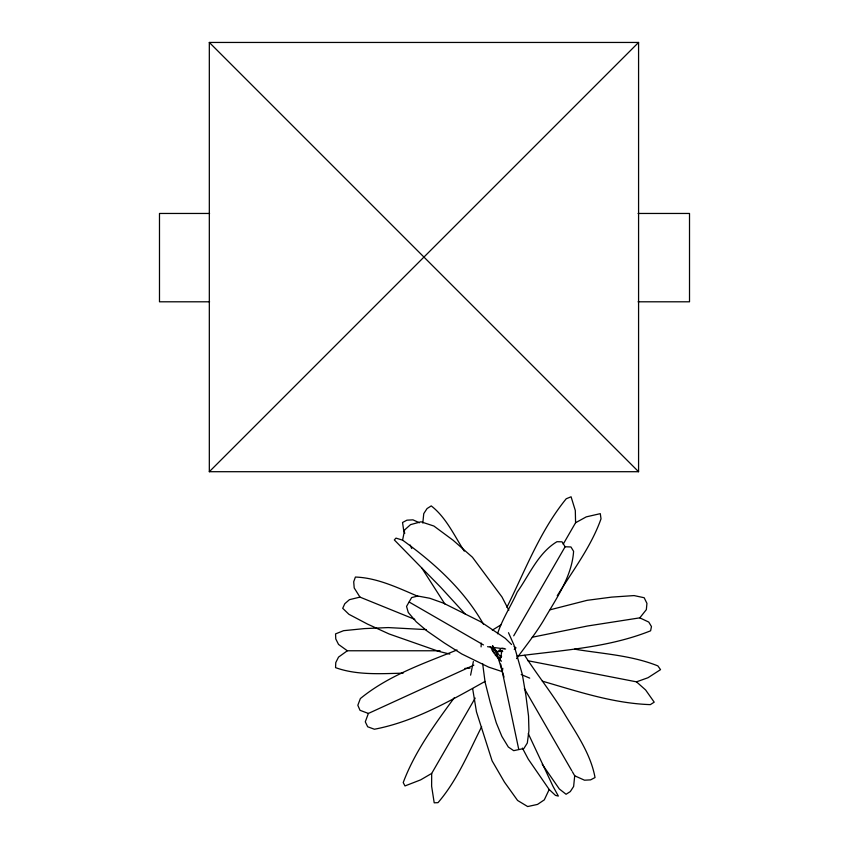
<?xml version="1.0" encoding="UTF-8"?>
<svg xmlns="http://www.w3.org/2000/svg" width="849" height="849" viewBox="0 0 849 849"><rect width="100%" height="100%" fill="white"/><g stroke="black" fill="none" stroke-linecap="round" stroke-linejoin="round"><path stroke-width="1.27" d="M475.185 698.09L431.685 773.428L431.621 786.216L434.2 802.814L438.01 802.655C457.261 780.327 468.499 752.745 481.638 726.723M481.086 646.896L481.266 643.096M500.114 651.862L500.241 649.347M422.802 523.037L423.757 513.624L427.058 508.562L431.239 505.908C446.118 517.412 454.257 535.613 464.286 551.139M572.385 771.773L574.709 775.795L573.627 786.482L570.295 791.586L566.071 794.261L559.332 788.976L542.267 764.323M502.799 668.269L502.3 671.644L488.716 667.144L461.824 653.995L444.314 642.948L427.196 631.115L416.233 621.797L408.295 612.522L406.544 606.409L411.648 597.569L417.825 596.03L429.817 598.269L443.369 603.098L480.502 621.648L505.335 638.363L511.544 644.497M501.992 650.44L500.019 660.84L490.223 646.694M483.421 624.153C463.925 589.768 434.285 563.014 402.585 540.155L404.655 529.903L410.534 524.64L420.987 521.795L433.86 526.019L453.186 540.314L472.437 557.231L501.982 596.985L508.838 610.229M470.601 675.157L473.36 661.509M497.525 633.779C502.29 619.112 510.928 606.09 517.221 592.05C529.447 574.762 538.16 553.007 556.955 541.704L562.027 541.821L565.126 546.756L570.952 546.968L573.595 551.309C571.939 576.726 555.989 598.916 543.572 620.407C535.496 633.863 525.754 645.983 516.542 658.601M473.838 665.16L368.37 713.447L365.293 721.83L367.681 726.776L374.398 729.238C414.174 721.692 450.097 700.924 485.076 681.418M522.411 748.075L528.28 759.165L549.186 789.496L544.305 799.854L537.513 804.417L527.664 806.55L517.582 800.458L504.465 782.131L492.102 760.853L476.48 711.876L472.638 688.581M506.895 607.279C525.234 570.443 539.932 531.028 566.23 498.756L571.08 496.792L575.314 510.525L575.58 522.74L563.205 544.177M513.709 635.827L565.126 546.756M557.241 595.765C572.725 570.634 591.031 546.958 601.018 518.845L600.296 513.656L586.288 516.861L575.58 522.74M454.385 697.602C434.921 724.239 414.864 751.407 403.222 782.566L404.984 785.941L420.648 779.87L431.685 773.428M532.217 637.249L587.444 626.01L639.806 617.849L646.344 609.646L646.938 603.374L644.168 597.728L634.054 595.584L611.683 597.112L587.105 600.328L550.279 609.752M209.321 471.704L638.575 42.45L209.321 42.45L209.321 471.704L638.575 471.704L638.575 42.45M500.093 650.249L498.098 651.894L493.619 649.336L492.823 645.898M514.239 649.294L516.022 647.872L514.229 646.524M440.111 650.769L347.337 650.769L338.539 657.105L335.769 662.591L335.557 667.632C356.845 675.348 380.723 673.692 403.126 673.161M492.303 630.17L500.899 624.896M456.995 649.973C423.64 663.494 388.502 675.464 360.358 698.568L357.832 705.264L360.008 710.305L368.37 713.447M527.876 660.724L636.485 681.843L647.989 677.735L660.533 669.638L657.858 665.892C631.263 655.237 602.514 653.836 574.571 649.156M414.758 619.356L359.965 597.112L349.438 599.67L344.8 603.713L342.709 608.309L348.928 614.305L367.543 624.111L389.118 633.97L438.657 651.332L449.843 654.091M508.487 632.696L513.953 644.964L522.294 674.276L525.839 695.055L528.534 716.057L528.938 730.702L527.314 743.024L523.875 748.51L513.709 750.665L508.339 747.035L501.876 736.433L496.304 722.881L490.266 702.579L485.087 682.14L482.667 663.727M517.041 656.15C561.762 650.238 608.34 647.766 650.61 630.796L651.459 626.562L648.763 622.073L639.806 617.849M464.849 668.407L470.049 668.174M209.586 213.46L159.485 213.46L159.485 301.798L209.586 301.798M638.087 213.46L689.515 213.46L689.515 301.798L638.087 301.798M426.304 629.618L388.205 627.581L364.508 628.589L343.58 630.68L335.557 633.895L335.769 638.936L338.539 644.423L347.337 650.769M497.578 657.253L501.218 657.381M487.549 646.705L505.611 649.007M501.918 648.169L504.455 648.572M542.32 681.153C577.628 691.383 613.222 703.407 650.334 704.628L654.208 702.165L645.611 689.95L636.485 681.843M492.579 648.625L495.126 649.305M498.947 650.323L502.757 651.353M402.585 540.155L395.963 538.107L394.329 539.943L440.663 587.243L464.976 613.816M501.642 656.288L499.509 655.598L492.547 645.962M521.212 674.509L529.723 678.139M419.438 522.761L412.964 519.853L406.936 520.182L402.543 522.485L403.753 530.89L404.814 533.246M574.709 775.795L584.505 780.199L590.596 779.87L595.022 777.546C590.989 755.048 577.437 735.054 565.614 715.771C553.177 694.737 537.831 675.825 524.661 655.322M417.835 596.285C397.958 587.858 377.211 577.766 355.402 577.055L353.704 581.798L354.203 587.933L359.965 597.112M409.229 602.068L483.474 644.932M549.186 789.496L555.479 795.386L558.366 796.086L552.996 786.312L528.28 733.642M209.321 42.45L638.575 471.704M494.956 654.696L501.472 661.212M492.632 647.883L496.442 652.287L503.998 677.056M492.017 650.079L494.139 653.38M444.834 603.957L421.836 568.077M524.321 688.518L571.801 770.765M495.147 650.419L496.856 653.794M410.131 545.005L411.723 548.539M500.698 664.045L501.727 668.948M502.247 671.41L518.76 749.434"/></g></svg>
